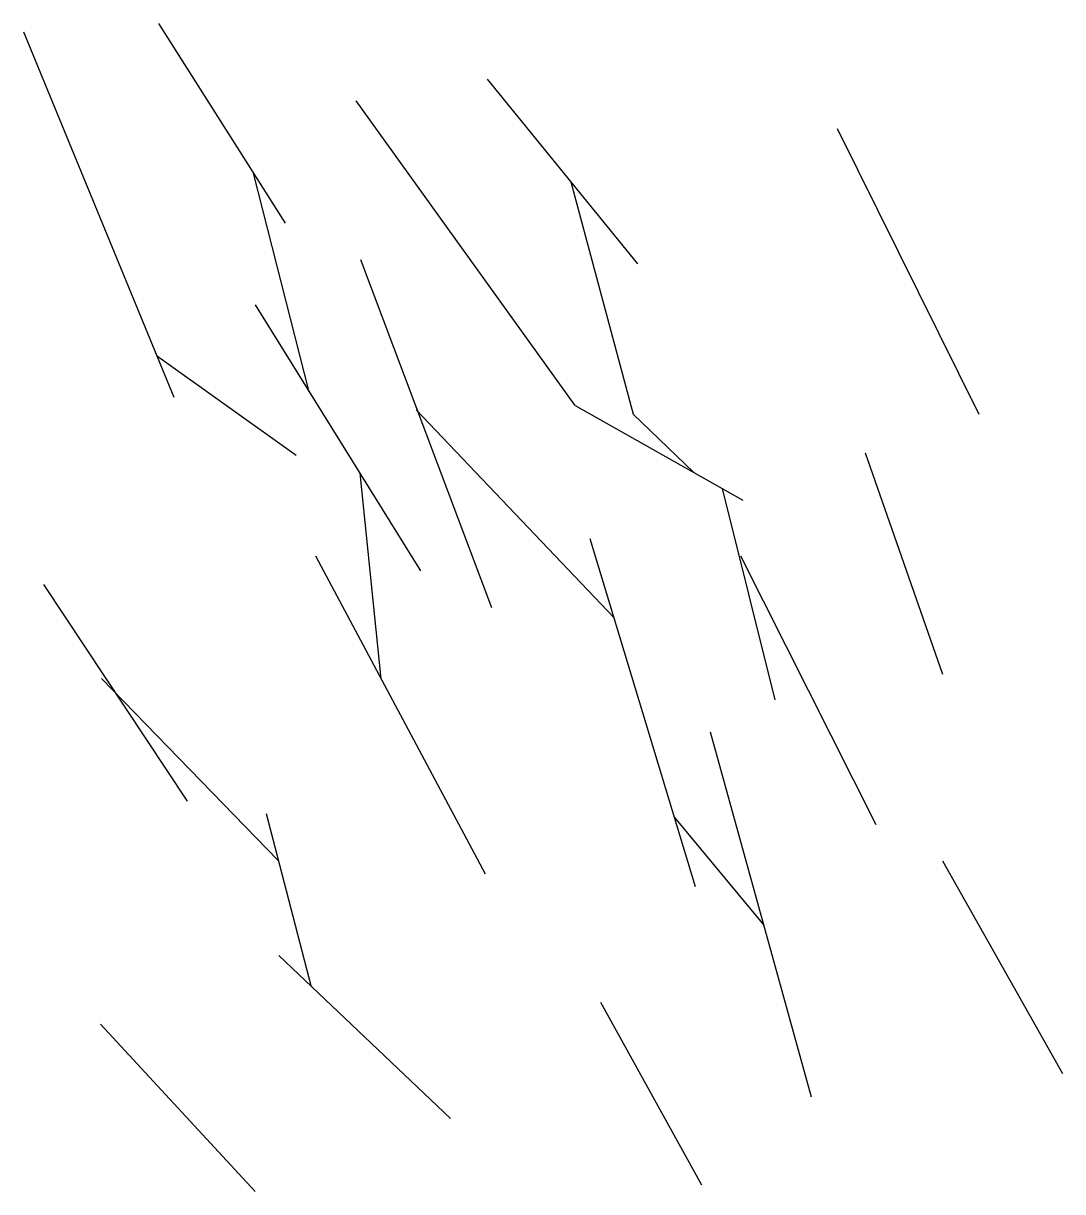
# Model space of a CAD drawing. Extents: x 694067 to 694579, y 2178007 to 2178583.
import ezdxf

# ---------------------------------------------------------------- set-up
doc = ezdxf.new("R2010")
doc.units = 0
doc.header["$MEASUREMENT"] = 0
doc.layers.add('FRAC_COMSOL_SET2', color=34, linetype='CONTINUOUS')

msp = doc.modelspace()

# ---------------------------------------------------------------- linework, layer by layer
at = {"layer": 'FRAC_COMSOL_SET2'}
for p, q in [((694133.65, 2178582.68), (694196.09, 2178484.26)), ((694133.65, 2178582.68), (694196.09, 2178484.26)), ((694066.97, 2178578.45), (694141.06, 2178398.53)), ((694066.97, 2178578.45), (694141.06, 2178398.53)), ((694295.58, 2178555.17), (694369.66, 2178464.15)), ((694295.58, 2178555.17), (694369.66, 2178464.15)), ((694338.97, 2178394.3), (694231.02, 2178544.58)), ((694338.97, 2178394.3), (694231.02, 2178544.58)), ((694468.08, 2178530.83), (694537.93, 2178390.07)), ((694468.08, 2178530.83), (694537.93, 2178390.07)), ((694207.9, 2178401.16), (694180.48, 2178508.87)), ((694207.9, 2178401.16), (694180.48, 2178508.87)), ((694336.8, 2178504.52), (694367.54, 2178390.07)), ((694336.8, 2178504.52), (694367.54, 2178390.07)), ((694233.13, 2178466.27), (694297.69, 2178294.82)), ((694233.13, 2178466.27), (694297.69, 2178294.82)), ((694181.28, 2178444.04), (694262.77, 2178312.81)), ((694181.28, 2178444.04), (694262.77, 2178312.81)), ((694132.62, 2178419.03), (694201.38, 2178369.96)), ((694132.62, 2178419.03), (694201.38, 2178369.96)), ((694358.18, 2178289.67), (694260.65, 2178392.18)), ((694358.18, 2178289.67), (694260.65, 2178392.18)), ((694338.97, 2178394.3), (694421.52, 2178347.73)), ((694338.97, 2178394.3), (694421.52, 2178347.73)), ((694367.54, 2178390.07), (694397.37, 2178361.35)), ((694367.54, 2178390.07), (694397.37, 2178361.35)), ((694481.84, 2178371.02), (694519.94, 2178262.01)), ((694481.84, 2178371.02), (694519.94, 2178262.01)), ((694232.82, 2178361.04), (694243.21, 2178259.69)), ((694232.82, 2178361.04), (694243.21, 2178259.69)), ((694411.43, 2178353.42), (694437.39, 2178249.31)), ((694411.43, 2178353.42), (694437.39, 2178249.31)), ((694398.23, 2178157.23), (694346.38, 2178328.68)), ((694398.23, 2178157.23), (694346.38, 2178328.68)), ((694210.91, 2178320.22), (694294.52, 2178163.58)), ((694210.91, 2178320.22), (694294.52, 2178163.58)), ((694420.46, 2178320.22), (694487.13, 2178187.92)), ((694420.46, 2178320.22), (694487.13, 2178187.92)), ((694076.84, 2178306.23), (694147.75, 2178199.34)), ((694076.84, 2178306.23), (694147.75, 2178199.34)), ((694105.48, 2178259.81), (694192.59, 2178170.08)), ((694105.48, 2178259.81), (694192.59, 2178170.08)), ((694455.38, 2178053.52), (694405.64, 2178233.43)), ((694455.38, 2178053.52), (694405.64, 2178233.43)), ((694186.57, 2178193.22), (694208.6, 2178108.46)), ((694186.57, 2178193.22), (694208.6, 2178108.46)), ((694387.91, 2178191.37), (694431.97, 2178138.21)), ((694387.91, 2178191.37), (694431.97, 2178138.21)), ((694519.94, 2178169.93), (694579.21, 2178065.16)), ((694519.94, 2178169.93), (694579.21, 2178065.16)), ((694192.92, 2178123.37), (694277.58, 2178042.93)), ((694192.92, 2178123.37), (694277.58, 2178042.93)), ((694401.41, 2178010.12), (694351.67, 2178100.08)), ((694401.41, 2178010.12), (694351.67, 2178100.08)), ((694181.28, 2178006.95), (694105.07, 2178089.5)), ((694181.28, 2178006.95), (694105.07, 2178089.5))]:
    msp.add_line(p, q, dxfattribs=at)

doc.saveas('drawing.dxf')
